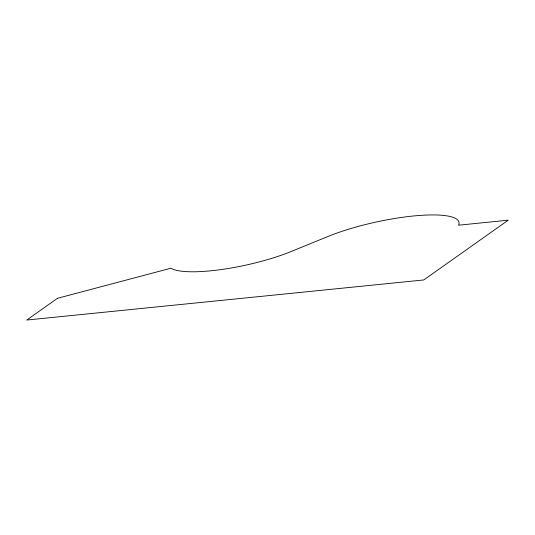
<?xml version="1.0" encoding="UTF-8"?>
<svg xmlns="http://www.w3.org/2000/svg" width="535" height="535" viewBox="0 0 535 535"><rect width="100%" height="100%" fill="white"/><g stroke="black" fill="none" stroke-linecap="round" stroke-linejoin="round"><path stroke-width="0.8" d="M57.479 298.303L26.75 320.044L423.747 279.959L508.25 220.173L458.629 225.188A81.253 18.003 -12.4 0 0 416.571 215.692A81.253 18.003 -12.4 0 0 327.801 236.55L291.093 251.53A76.117 16.866 -12.4 0 1 170.912 268.216L57.479 298.303"/></g></svg>
